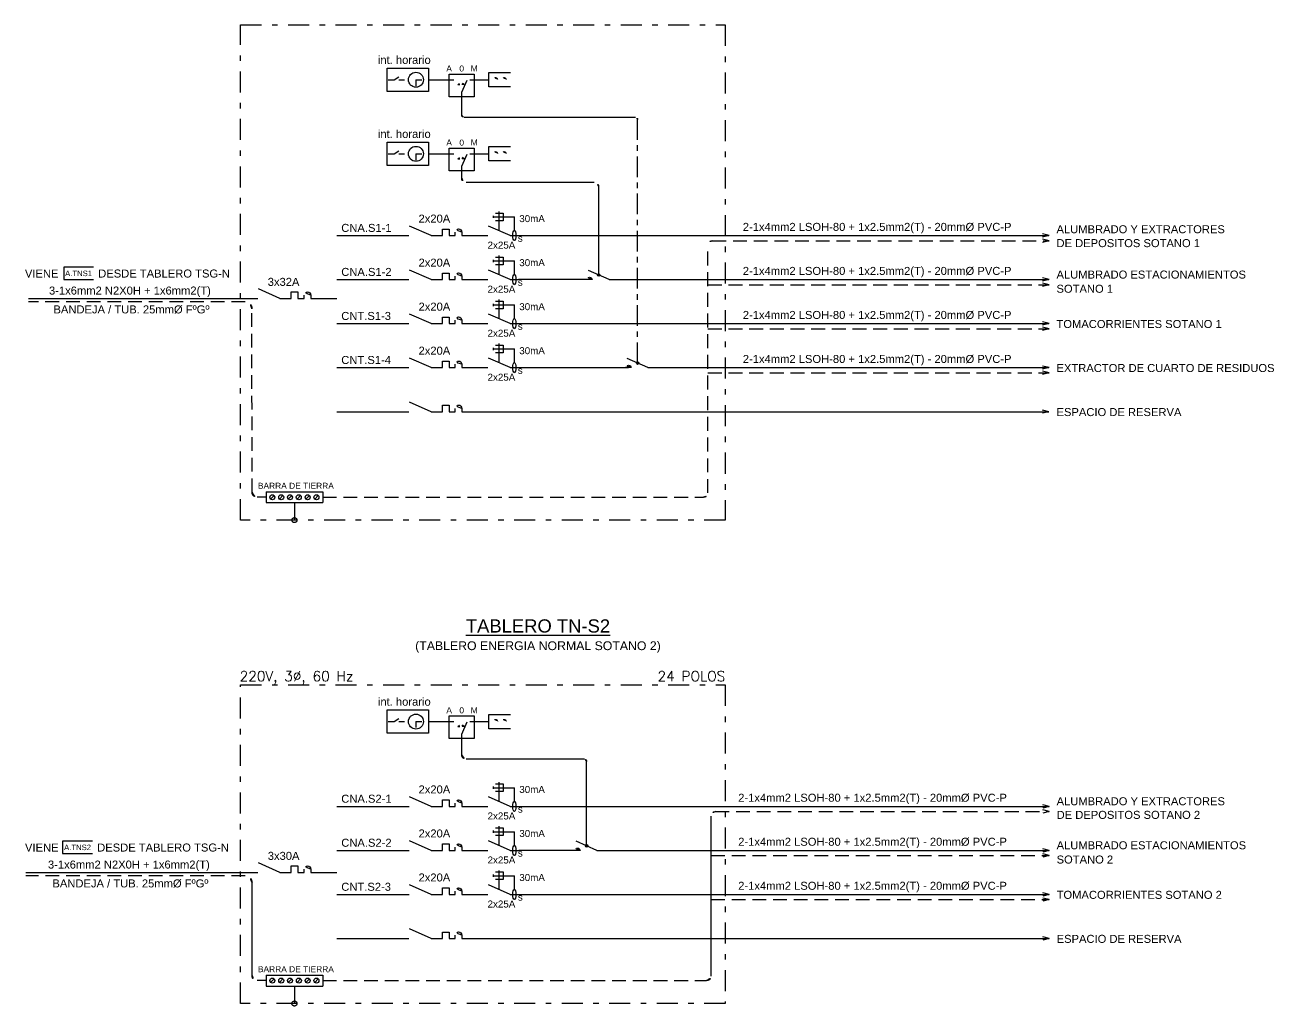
# Model space of a CAD drawing. Header units: millimetres. Extents: x 3435921466 to 3435921548, y 3277630854 to 3277630972.
# Drawn here: x 3435921466 to 3435921488.66, y 3277630936.06 to 3277630953.85 of the extents above; entities that cross this region are included whole.
import ezdxf
from ezdxf.enums import TextEntityAlignment as Align

# ---------------------------------------------------------------- set-up
doc = ezdxf.new("R2010")
doc.units = ezdxf.units.MM
for name, pattern in [('CENTER', [2, 1.25, -0.25, 0.25, -0.25]), ('DASHDOT', [25.399999999999995, 12.7, -6.349999999999998, 0, -6.349999999999998]), ('HIDDEN', [0.375, 0.25, -0.125]), ('JIS_09_08', [10.750000000000004, 8, -0.55, 0.55, -0.55, 0.55, -0.55])]:
    doc.linetypes.add(name, pattern=pattern)
for name, color, linetype in [('0-Diagrama', 7, 'Continuous'), ('0-Simbolo', 3, 'Continuous'), ('0-T', 7, 'Continuous'), ('0-TEXTOS', 7, 'Continuous'), ('IE-Diagrama', 7, 'Continuous'), ('IE-TIERRA', 3, 'JIS_09_08'), ('IE-UNIFILAR', 3, 'Continuous'), ('TEXT', 140, 'Continuous'), ('TRAZOS', 7, 'Continuous'), ('X-TIT', 6, 'Continuous')]:
    doc.layers.add(name, color=color, linetype=linetype)
doc.styles.add('GMI', font='romans.shx', dxfattribs={"width": 0.75})
doc.styles.add('TEXT-0.10', font='arial.ttf', dxfattribs={"height": 0.1})
doc.styles.add('TEXT-0.20', font='arial.ttf', dxfattribs={"height": 0.18})

# ---------------------------------------------------------------- blocks, each defined once
blk = doc.blocks.new('CM2')
for p, q in [((-2.274e-13, 1.137e-13), (-0.4307657668673528, 0.1898913770154422)), ((-4.547e-13, 0), (0.2270930632710133, -2.274e-13)), ((0.2270930632710133, 0.1291211639078256), (0.3598345356494974, 0.1291211639078256)), ((0.2270930632710133, 0.1291211639078256), (0.3598345356494974, 0.1291211639078256)), ((0.2270930632710133, -2.274e-13), (0.2270930632710133, 0.1291211639078256)), ((0.2270930632710133, -2.274e-13), (0.2270930632710133, 0.1291211639078256)), ((0.3598345356494974, 0.1291211639078256), (0.3598345356494974, -2.274e-13)), ((0.3598345356494974, 0.1291211639078256), (0.3598345356494974, -2.274e-13)), ((0.4828547212591733, -2.274e-13), (0.4828547212591733, 0.0660657401330127)), ((0.4828547212591733, -2.274e-13), (0.4828547212591733, 0.0660657401330127)), ((0.615596193637657, 0.0660657401330127), (0.615596193637657, -2.274e-13)), ((0.615596193637657, 0.0660657401330127), (0.615596193637657, -2.274e-13)), ((0.3598345356494974, -2.274e-13), (0.4828547212591733, -2.274e-13)), ((0.3598345356494974, -2.274e-13), (0.4828547212591733, -2.274e-13)), ((0.615596193637657, -2.274e-13), (1.136341258771949, -1.137e-13))]:
    blk.add_line(p, q)
at = {"lineweight": 0, "const_width": 0.0174973814196466}
for points in [[(-0.3753213427645505, 0.0669659736488484), (-0.5092532900621336, -0.0669659736487347)], [(-0.3753213427645505, -0.0669659736487347), (-0.5092532900621336, 0.0669659736488484)]]:
    blk.add_lwpolyline(points, dxfattribs=at)
blk.add_arc((0.549225457448415, 0.0660657401330127), 0.0663707361891965, 0, 180)
blk.add_arc((0.549225457448415, 0.0660657401330127), 0.0663707361891965, 0, 180)
blk = doc.blocks.new('DIFERE')
blk.add_line((0.1113236280722276, 0.3511690257301439), (0.1113236280722276, 0.3961732896320882))
at = {"linetype": 'HIDDEN', "ltscale": 0.5}
for p, q in [((0.1113236280722276, 0.3736711576811444), (0.5282476559183352, 0.3736711576810876)), ((0.5282476559183352, 0.1015733049598566), (0.5282476559183352, 0.3736711576811444))]:
    blk.add_line(p, q, dxfattribs=at)
at = {"color": 0, "linetype": 'HIDDEN', "ltscale": 0.5}
blk.add_line((0.2269044329794951, 0.0949456885076074), (0.2269044329794951, 0.4818600193866587), dxfattribs=at)
at = {"color": 0}
for p, q in [((0.4422873164129443, -5.68e-14), (0.0115215495460461, 0.1898913770152717)), ((0.4422783667801016, 0), (0.6142169450565689, 0))]:
    blk.add_line(p, q, dxfattribs=at)
blk.add_lwpolyline([(0.1498954833466541, 0.4506711576811428), (0.3038954833466505, 0.4506711576811428), (0.3038954833466505, 0.2966711576810894), (0.1498954833466541, 0.2966711576810894)], close=True)
at = {"lineweight": 0, "const_width": 0.0174973814196466}
for points in [[(0.0669659736488484, 0.0669659736487915), (-0.0669659736487347, -0.0669659736487915)], [(0.0669659736488484, -0.0669659736487915), (-0.0669659736487347, 0.0669659736487915)]]:
    blk.add_lwpolyline(points, dxfattribs=at)
blk.add_ellipse((0.5282476559183352, 0), major_axis=(0, 0.1015733049598481), ratio=0.3056508258986539)
blk = doc.blocks.new('Interruptor Horario')
for p, q in [((-0.0752783079163351, 0.1100000000000136), (-0.0752783079163351, 0.1669755969732023)), ((-0.0752783079163351, 0.1100000000000136), (-0.1322539048895095, 0.1100000000000136)), ((0.0845340939393964, 0.1099999999999852), (0.0301481780911388, 0.1100000000000136)), ((0.128583959115403, 0.1100000000000136), (0.0845340939393964, 0.0809555928211978)), ((0.1829698749636606, 0.1099999999999852), (0.128583959115403, 0.1100000000000136))]:
    blk.add_line(p, q)
blk.add_lwpolyline([(-0.1937703467777396, 0.2200000000000273), (0.1937703467777396, 0.2200000000000273), (0.1937703467777396, 0), (-0.1937703467777396, 0)], close=True)
blk.add_circle((-0.0752783079163351, 0.1100000000000136), 0.0697255969731685)
blk = doc.blocks.new('BOTONERA')
at = {"layer": '0-TEXTOS'}
h = blk.add_hatch(color=256, dxfattribs=at)
edge = h.paths.add_edge_path()
edge.add_ellipse((0.1757522152429374, 0.0020781985392659), major_axis=(0.0530330085891342, 0.0530330085891342), ratio=0.999999999999604, start_angle=314.9999999999886, end_angle=494.9999999999885)
edge.add_ellipse((0.1757522152429374, 0.0020781985392659), major_axis=(-0.05303300858907381, 0.05303300858907381), ratio=0.9999999999988513, start_angle=45.0000000000329, end_angle=225.0000000000329)
h = blk.add_hatch(color=256, dxfattribs=at)
edge = h.paths.add_edge_path()
edge.add_ellipse((0.4054677213371181, 0.0020781985392659), major_axis=(0.0530330085891342, 0.0530330085891342), ratio=0.999999999999604, start_angle=314.9999999999886, end_angle=494.9999999999885)
edge.add_ellipse((0.4054677213371181, 0.0020781985392659), major_axis=(-0.05303300858907381, 0.05303300858907381), ratio=0.9999999999988513, start_angle=45.0000000000329, end_angle=225.0000000000329)
at = {"layer": '0-Simbolo'}
blk.add_lwpolyline([(0, 0.191891938626668), (0.5852271583439688, 0.191891938626668), (0.5852271583439688, -0.191891938626668), (0, -0.191891938626668)], close=True, dxfattribs=at)
blk = doc.blocks.new('C.E.M')
h = blk.add_hatch(color=256)
edge = h.paths.add_edge_path()
edge.add_arc((-0.3661783642103842, -0.0086235976614546), 0.0531386163318059, 9.339547811903408, 170.6604521880719)
edge.add_line((-0.4186125716424272, 0), (-0.3137441567782844, 0))
for p, q in [((-0.3137441567782844, 0), (-0.4186125716424272, 0)), ((0, 0), (-0.3876891901803674, 0.1709022393137616))]:
    blk.add_line(p, q)
blk.add_arc((-0.3661783642103842, -0.0086235976614546), 0.0531386163318059, 9.339547811903408, 170.6604521880719)

msp = doc.modelspace()

# ---------------------------------------------------------------- hatches: boundary and pattern name
at = {"layer": 'IE-Diagrama'}
h = msp.add_hatch(color=256, dxfattribs=at)
edge = h.paths.add_edge_path()
edge.add_arc((3435921476.405945, 3277630949.318784), 0.02285312331375083, 0, 360)
h = msp.add_hatch(color=256, dxfattribs=at)
edge = h.paths.add_edge_path()
edge.add_arc((3435921477.111823, 3277630947.721616), 0.02285312331375083, 0, 360)
at = {"layer": 'IE-Diagrama', "linetype": 'DASHDOT', "ltscale": 0.5}
for points in [[(3435921470.931498, 3277630944.873019, 1), (3435921470.840723, 3277630944.873019, 1)], [(3435921470.931726, 3277630936.104287, 1), (3435921470.840951, 3277630936.104287, 1)]]:
    msp.add_hatch(color=3, dxfattribs=at).paths.add_polyline_path(points)
at = {"layer": 'IE-Diagrama'}
h = msp.add_hatch(color=256, dxfattribs=at)
edge = h.paths.add_edge_path()
edge.add_arc((3435921476.187141, 3277630938.96409), 0.02285312331375083, 0, 360)

# ---------------------------------------------------------------- linework, layer by layer
at = {"layer": '0-Simbolo'}
for points in [[(3435921474.0669, 3277630952.860643), (3435921474.411973, 3277630952.860643)], [(3435921474.066901, 3277630951.517268), (3435921474.411973, 3277630951.517268)], [(3435921474.067132, 3277630941.218845), (3435921474.412204, 3277630941.218845)]]:
    msp.add_lwpolyline(points, dxfattribs=at)
at = {"layer": '0-TEXTOS'}
for points in [[(3435921467.244348, 3277630949.459399), (3435921466.701816, 3277630949.459399), (3435921466.701816, 3277630949.236318), (3435921467.244348, 3277630949.236318)], [(3435921467.221879, 3277630939.047216), (3435921466.680262, 3277630939.047216), (3435921466.680262, 3277630938.824135), (3435921467.221879, 3277630938.824135)]]:
    msp.add_lwpolyline(points, close=True, dxfattribs=at)
at = {"layer": 'IE-Diagrama'}
for p, q in [((3435921471.655032, 3277630950.034657), (3435921472.964557, 3277630950.034657)), ((3435921474.954217, 3277630950.034657), (3435921484.574193, 3277630950.034727)), ((3435921484.575205, 3277630950.034727), (3435921484.458429, 3277630950.005115)), ((3435921484.575371, 3277630950.034727), (3435921484.458595, 3277630950.064339)), ((3435921471.655026, 3277630949.236067), (3435921472.964551, 3277630949.236067)), ((3435921476.593586, 3277630949.236067), (3435921484.574187, 3277630949.236138)), ((3435921484.575199, 3277630949.236138), (3435921484.458423, 3277630949.206526)), ((3435921484.575365, 3277630949.236138), (3435921484.458589, 3277630949.26575)), ((3435921466.064624, 3277630948.894222), (3435921470.222173, 3277630948.894222)), ((3435921471.655026, 3277630948.437469), (3435921472.964551, 3277630948.437469)), ((3435921474.954211, 3277630948.437469), (3435921484.574187, 3277630948.437539)), ((3435921484.575199, 3277630948.437539), (3435921484.458423, 3277630948.407927)), ((3435921484.575365, 3277630948.437539), (3435921484.458589, 3277630948.467151)), ((3435921484.575371, 3277630947.638952), (3435921484.458595, 3277630947.668564)), ((3435921471.655032, 3277630947.638882), (3435921472.964557, 3277630947.638882)), ((3435921474.954216, 3277630947.638882), (3435921476.945004, 3277630947.638897)), ((3435921477.299466, 3277630947.638899), (3435921484.574193, 3277630947.638952)), ((3435921484.575205, 3277630947.638952), (3435921484.458429, 3277630947.60934)), ((3435921471.654517, 3277630946.839828), (3435921472.964042, 3277630946.839828)), ((3435921474.396647, 3277630946.839828), (3435921484.574357, 3277630946.839898)), ((3435921484.574856, 3277630946.839898), (3435921484.45808, 3277630946.86951)), ((3435921484.574856, 3277630946.839898), (3435921484.45808, 3277630946.810286)), ((3435921471.655334, 3277630939.679977), (3435921472.964859, 3277630939.679977)), ((3435921474.954519, 3277630939.679977), (3435921484.576305, 3277630939.680013)), ((3435921484.577318, 3277630939.680013), (3435921484.460541, 3277630939.650401)), ((3435921484.577484, 3277630939.680013), (3435921484.460707, 3277630939.709625)), ((3435921471.655331, 3277630938.881373), (3435921472.964857, 3277630938.881373)), ((3435921476.374782, 3277630938.881373), (3435921484.576302, 3277630938.88141)), ((3435921484.577314, 3277630938.88141), (3435921484.460538, 3277630938.851797)), ((3435921484.57748, 3277630938.88141), (3435921484.460704, 3277630938.911022)), ((3435921466.015381, 3277630938.48204), (3435921470.222769, 3277630938.48204)), ((3435921471.655331, 3277630938.082775), (3435921472.964857, 3277630938.082775)), ((3435921474.954516, 3277630938.082775), (3435921484.576302, 3277630938.08281)), ((3435921484.577314, 3277630938.08281), (3435921484.460538, 3277630938.053198)), ((3435921484.57748, 3277630938.08281), (3435921484.460704, 3277630938.112423)), ((3435921471.654819, 3277630937.284068), (3435921472.964344, 3277630937.284068)), ((3435921474.396949, 3277630937.284068), (3435921484.576469, 3277630937.284104)), ((3435921484.576968, 3277630937.284104), (3435921484.460191, 3277630937.313716)), ((3435921484.576968, 3277630937.284104), (3435921484.460191, 3277630937.254492))]:
    msp.add_line(p, q, dxfattribs=at)
at = {"layer": 'IE-Diagrama', "color": 13}
for p, q in [((3435921470.371048, 3277630945.385559), (3435921470.371048, 3277630945.190514)), ((3435921470.371048, 3277630945.385559), (3435921471.401172, 3277630945.385559)), ((3435921471.401172, 3277630945.385559), (3435921471.401172, 3277630945.190514)), ((3435921470.371048, 3277630945.190514), (3435921471.401172, 3277630945.190514)), ((3435921470.517883, 3277630945.32013), (3435921470.453695, 3277630945.255943)), ((3435921470.678011, 3277630945.32013), (3435921470.613823, 3277630945.255943)), ((3435921470.83814, 3277630945.32013), (3435921470.773952, 3277630945.255943)), ((3435921470.998269, 3277630945.32013), (3435921470.934081, 3277630945.255943)), ((3435921471.158397, 3277630945.32013), (3435921471.094209, 3277630945.255943)), ((3435921471.318525, 3277630945.32013), (3435921471.254338, 3277630945.255943)), ((3435921470.371276, 3277630936.616828), (3435921470.371276, 3277630936.421782)), ((3435921470.371276, 3277630936.616828), (3435921471.4014, 3277630936.616828)), ((3435921470.518111, 3277630936.551399), (3435921470.453924, 3277630936.487211)), ((3435921470.678239, 3277630936.551399), (3435921470.614052, 3277630936.487211)), ((3435921470.838368, 3277630936.551399), (3435921470.77418, 3277630936.487211)), ((3435921470.998497, 3277630936.551399), (3435921470.934309, 3277630936.487211)), ((3435921471.158625, 3277630936.551399), (3435921471.094437, 3277630936.487211)), ((3435921471.318754, 3277630936.551399), (3435921471.254566, 3277630936.487211)), ((3435921471.4014, 3277630936.616828), (3435921471.4014, 3277630936.421782)), ((3435921470.371276, 3277630936.421782), (3435921471.4014, 3277630936.421782))]:
    msp.add_line(p, q, dxfattribs=at)
at = {"layer": 'IE-Diagrama', "color": 1, "linetype": 'Continuous', "const_width": 0.03416470586334475}
for points in [[(3435921471.655032, 3277630950.034657), (3435921471.655032, 3277630946.839828)], [(3435921471.655242, 3277630939.679977), (3435921471.655406, 3277630937.284104)]]:
    msp.add_lwpolyline(points, dxfattribs=at)
at = {"layer": 'IE-Diagrama'}
for points in [[(3435921476.289882, 3277630949.236067), (3435921474.954211, 3277630949.236067)], [(3435921476.071078, 3277630938.881373), (3435921474.954516, 3277630938.881373)]]:
    msp.add_lwpolyline(points, dxfattribs=at)
for centre in [(3435921476.405945, 3277630949.318784), (3435921477.111823, 3277630947.721616), (3435921476.187141, 3277630938.96409)]:
    msp.add_circle(centre, 0.02285312331375083, dxfattribs=at)
at = {"layer": 'IE-Diagrama', "color": 13}
for centre in [(3435921470.485789, 3277630945.288036), (3435921470.645917, 3277630945.288036), (3435921470.806046, 3277630945.288036), (3435921470.966175, 3277630945.288036), (3435921471.126303, 3277630945.288036), (3435921471.286431, 3277630945.288036), (3435921470.486018, 3277630936.519305), (3435921470.646146, 3277630936.519305), (3435921470.806274, 3277630936.519305), (3435921470.966403, 3277630936.519305), (3435921471.126531, 3277630936.519305), (3435921471.28666, 3277630936.519305)]:
    msp.add_circle(centre, 0.04538754609394618, dxfattribs=at)
at = {"layer": 'IE-Diagrama', "color": 3, "linetype": 'DASHDOT', "ltscale": 0.5}
for centre in [(3435921470.88611, 3277630944.873019), (3435921470.886339, 3277630936.104287)]:
    msp.add_circle(centre, 0.04538754609396925, dxfattribs=at)
at = {"layer": 'IE-TIERRA', "color": 13, "linetype": 'HIDDEN'}
for p, q in [((3435921478.467577, 3277630949.940342), (3435921484.576302, 3277630949.940342)), ((3435921484.576302, 3277630949.940342), (3435921484.459526, 3277630949.969955)), ((3435921484.576302, 3277630949.940342), (3435921484.459526, 3277630949.91073)), ((3435921478.386911, 3277630945.368703), (3435921478.386911, 3277630949.859676)), ((3435921484.576296, 3277630949.141754), (3435921484.459519, 3277630949.171366)), ((3435921484.576296, 3277630949.141754), (3435921484.459519, 3277630949.112141)), ((3435921469.992598, 3277630948.831453), (3435921466.064624, 3277630948.831453)), ((3435921470.117201, 3277630945.378787), (3435921470.116295, 3277630948.707896)), ((3435921484.576296, 3277630948.343154), (3435921484.459519, 3277630948.372767)), ((3435921484.576296, 3277630948.343154), (3435921484.459519, 3277630948.313542)), ((3435921484.576302, 3277630947.544568), (3435921484.459525, 3277630947.57418)), ((3435921484.576302, 3277630947.544568), (3435921484.459525, 3277630947.514956)), ((3435921470.371034, 3277630945.288036), (3435921470.207951, 3277630945.288036)), ((3435921470.88611, 3277630945.190514), (3435921470.88611, 3277630944.873019)), ((3435921471.401172, 3277630945.288036), (3435921478.306244, 3277630945.288036)), ((3435921484.578413, 3277630939.585629), (3435921484.461637, 3277630939.615241)), ((3435921484.578413, 3277630939.585629), (3435921484.461637, 3277630939.556016)), ((3435921484.578411, 3277630938.787025), (3435921484.461634, 3277630938.816637)), ((3435921484.578411, 3277630938.787025), (3435921484.461634, 3277630938.757413)), ((3435921484.578411, 3277630937.988426), (3435921484.461634, 3277630938.018038)), ((3435921484.578411, 3277630937.988426), (3435921484.461634, 3277630937.958814)), ((3435921470.886339, 3277630936.421782), (3435921470.886339, 3277630936.104287))]:
    msp.add_line(p, q, dxfattribs=at)
for points in [[(3435921478.386905, 3277630949.141754), (3435921484.576296, 3277630949.141754)], [(3435921478.386905, 3277630948.343154), (3435921484.576296, 3277630948.343154)], [(3435921478.38691, 3277630947.544568), (3435921484.576302, 3277630947.544568)], [(3435921478.444261, 3277630938.787025), (3435921484.578411, 3277630938.787025)], [(3435921478.444261, 3277630937.988426), (3435921484.578411, 3277630937.988426)]]:
    msp.add_lwpolyline(points, dxfattribs=at)
for points in [[(3435921471.4014, 3277630936.519305), (3435921478.363595, 3277630936.519305, 0.4142135623731185), (3435921478.444261, 3277630936.599972), (3435921478.444264, 3277630939.504962, -0.4142135623730827), (3435921478.524931, 3277630939.585629), (3435921484.578413, 3277630939.585629)], [(3435921470.371262, 3277630936.519305), (3435921470.208179, 3277630936.519305, -0.4142135623728457), (3435921470.117429, 3277630936.610055), (3435921470.11689, 3277630938.295713, 0.4135026945240348), (3435921469.993194, 3277630938.419271), (3435921466.015381, 3277630938.419271)]]:
    msp.add_lwpolyline(points, format="xyb", dxfattribs=at)
for centre, radius, start, end in [((3435921478.467577, 3277630949.859676), 0.08066654205322266, 90, 180), ((3435921469.992518, 3277630948.707676), 0.1237771087334764, 0.1019752067183398, 89.96291821552403), ((3435921470.207951, 3277630945.378786), 0.09074974060058594, 179.9996989455515, 270), ((3435921478.306244, 3277630945.368703), 0.08066654205322266, 270, 0)]:
    msp.add_arc(centre, radius, start, end, dxfattribs=at)
at = {"layer": 'IE-UNIFILAR', "color": 140, "linetype": 'CENTER', "ltscale": 0.3}
for p, q in [((3435921473.921165, 3277630952.218838), (3435921473.921165, 3277630952.63477)), ((3435921477.071496, 3277630952.178504), (3435921473.961498, 3277630952.178504)), ((3435921477.11183, 3277630947.721613), (3435921477.11183, 3277630952.138171))]:
    msp.add_line(p, q, dxfattribs=at)
for points in [[(3435921476.405951, 3277630949.318781), (3435921476.405951, 3277630950.915795, 0.4142135623731429), (3435921476.325284, 3277630950.996461), (3435921474.001832, 3277630950.996461, -0.414213562373145), (3435921473.921165, 3277630951.077128), (3435921473.921165, 3277630951.291394)], [(3435921476.187141, 3277630938.96409), (3435921476.187144, 3277630940.496336, 0.4142135623731659), (3435921476.146811, 3277630940.53667), (3435921474.002063, 3277630940.536705, -0.4142135623733115), (3435921473.921397, 3277630940.617373), (3435921473.921397, 3277630940.992971)]]:
    msp.add_lwpolyline(points, format="xyb", dxfattribs=at)
for centre, radius, start, end in [((3435921473.961498, 3277630952.218837), 0.04033279418945312, 179.9993226248212, 270), ((3435921477.071496, 3277630952.138171), 0.04033374786376953, 0, 90)]:
    msp.add_arc(centre, radius, start, end, dxfattribs=at)
at = {"layer": 'TEXT', "color": 3}
for p, q in [((3435921473.31941, 3277630952.860643), (3435921473.775429, 3277630952.860643)), ((3435921473.921165, 3277630952.63477), (3435921474.018141, 3277630952.854759)), ((3435921473.849443, 3277630952.772027), (3435921473.877995, 3277630952.793416)), ((3435921473.849443, 3277630952.772027), (3435921473.885134, 3277630952.772027)), ((3435921473.966233, 3277630952.772027), (3435921473.930543, 3277630952.772027)), ((3435921473.966233, 3277630952.772027), (3435921473.937681, 3277630952.793416)), ((3435921473.31941, 3277630951.517268), (3435921473.77543, 3277630951.517268)), ((3435921473.921165, 3277630951.291394), (3435921474.018141, 3277630951.511384)), ((3435921473.849444, 3277630951.428652), (3435921473.877996, 3277630951.450039)), ((3435921473.849444, 3277630951.428652), (3435921473.885134, 3277630951.428652)), ((3435921473.966234, 3277630951.428652), (3435921473.930543, 3277630951.428652)), ((3435921473.966234, 3277630951.428652), (3435921473.937682, 3277630951.450039)), ((3435921473.319642, 3277630941.218845), (3435921473.775661, 3277630941.218845)), ((3435921473.849676, 3277630941.130229), (3435921473.878227, 3277630941.151617)), ((3435921473.849676, 3277630941.130229), (3435921473.885366, 3277630941.130229)), ((3435921473.921397, 3277630940.992971), (3435921474.018373, 3277630941.212961)), ((3435921473.966465, 3277630941.130229), (3435921473.930775, 3277630941.130229)), ((3435921473.966465, 3277630941.130229), (3435921473.937913, 3277630941.151617))]:
    msp.add_line(p, q, dxfattribs=at)
for points in [[(3435921473.692361, 3277630952.961782), (3435921474.145975, 3277630952.961782), (3435921474.145975, 3277630952.5534), (3435921473.692361, 3277630952.5534)], [(3435921473.692362, 3277630951.618407), (3435921474.145975, 3277630951.618407), (3435921474.145975, 3277630951.210023), (3435921473.692362, 3277630951.210023)], [(3435921473.692593, 3277630941.319983), (3435921474.146206, 3277630941.319983), (3435921474.146206, 3277630940.911601), (3435921473.692593, 3277630940.911601)]]:
    msp.add_lwpolyline(points, close=True, dxfattribs=at)
for points, const_width in [([(3435921473.775429, 3277630952.873411, 1), (3435921473.775429, 3277630952.847876, 1)], 0.02553468176950645), ([(3435921473.775661, 3277630941.231612, 1), (3435921473.775661, 3277630941.206078, 1)], 0.02553468811092167)]:
    msp.add_lwpolyline(points, format="xyb", dxfattribs=dict(at, const_width=const_width))
at = {"layer": 'TEXT', "color": 3, "const_width": 0.02553468811092167}
for points in [[(3435921473.77543, 3277630951.530035, 1), (3435921473.77543, 3277630951.5045, 1)], [(3435921473.921165, 3277630951.530035, -1), (3435921473.921165, 3277630951.5045, -1)], [(3435921474.066901, 3277630951.530035, -1), (3435921474.066901, 3277630951.5045, -1)]]:
    msp.add_lwpolyline(points, format="xyb", close=True, dxfattribs=at)
at = {"layer": 'TEXT', "color": 3}
for centre, radius, start, end in [((3435921473.907838, 3277630952.668964), 0.1184567240400367, 60.46442030754237, 119.5355796924576), ((3435921473.907839, 3277630951.325589), 0.1184567534581935, 60.46443377568785, 119.5355662243121), ((3435921473.90807, 3277630941.027166), 0.1184567534581935, 60.46443377568785, 119.5355662243121)]:
    msp.add_arc(centre, radius, start, end, dxfattribs=at)
at = {"layer": 'TRAZOS', "color": 3, "linetype": 'DASHDOT', "ltscale": 0.03}
for p, q in [((3435921469.910038, 3277630944.873019), (3435921469.909833, 3277630953.854541)), ((3435921469.909871, 3277630953.854541), (3435921478.702412, 3277630953.854541)), ((3435921478.702381, 3277630953.854541), (3435921478.702579, 3277630944.873019)), ((3435921478.702579, 3277630944.873019), (3435921469.910038, 3277630944.873019))]:
    msp.add_line(p, q, dxfattribs=at)
msp.add_lwpolyline([(3435921469.910101, 3277630941.882134), (3435921478.702582, 3277630941.882134), (3435921478.702746, 3277630936.104287), (3435921469.910266, 3277630936.104287)], close=True, dxfattribs=at)

# ---------------------------------------------------------------- block references
at = {"rotation": 180}
for p, xscale, yscale, zscale in [((3435921474.808508, 3277630952.860643), 0.6775756313503797, 0.6775998313443562, 0.6775998313443562), ((3435921474.808509, 3277630951.517268), 0.6775757996230238, 0.6775999996230102, 0.6775999996230102), ((3435921474.80874, 3277630941.218845), 0.6775757996230238, 0.6775999996230102, 0.6775999996230102)]:
    msp.add_blockref('BOTONERA', p, dxfattribs=dict(at, xscale=xscale, yscale=yscale, zscale=zscale))
at = {"layer": '0-Diagrama', "xscale": 0.9680000004227576, "yscale": 0.9680000004227576, "zscale": 0.9680000004227576}
for p in [(3435921476.593586, 3277630949.236067), (3435921477.299465, 3277630947.6389), (3435921476.374782, 3277630938.881373)]:
    msp.add_blockref('C.E.M', p, dxfattribs=at)
at = {"layer": '0-Simbolo', "rotation": 180}
for p, xscale, yscale, zscale in [((3435921472.944049, 3277630953.073729), 1.937112717849655, 1.937138341370927, 1.937138341370927), ((3435921472.94405, 3277630951.730353), 1.937113198922268, 1.937138822449902, 1.937138822449902), ((3435921472.944281, 3277630941.43193), 1.937113198922268, 1.937138822449902, 1.937138822449902)]:
    msp.add_blockref('Interruptor Horario', p, dxfattribs=dict(at, xscale=xscale, yscale=yscale, zscale=zscale))
at = {"layer": 'IE-Diagrama', "xscale": 0.9074999999992699, "yscale": 0.9074999999992699, "zscale": 0.9074999999992699}
for name, p in [('DIFERE', (3435921474.396815, 3277630950.034657)), ('CM2', (3435921473.365933, 3277630950.034657)), ('DIFERE', (3435921474.396809, 3277630949.236067)), ('CM2', (3435921473.365927, 3277630949.236067)), ('CM2', (3435921470.623549, 3277630948.894223)), ('DIFERE', (3435921474.396809, 3277630948.437469)), ('CM2', (3435921473.365927, 3277630948.437469)), ('DIFERE', (3435921474.396814, 3277630947.638882)), ('CM2', (3435921473.365932, 3277630947.638882)), ('CM2', (3435921473.365417, 3277630946.839828)), ('DIFERE', (3435921474.397117, 3277630939.679977)), ('CM2', (3435921473.366235, 3277630939.679977)), ('DIFERE', (3435921474.397114, 3277630938.881373)), ('CM2', (3435921473.366232, 3277630938.881373)), ('CM2', (3435921470.624145, 3277630938.48204)), ('DIFERE', (3435921474.397114, 3277630938.082775)), ('CM2', (3435921473.366232, 3277630938.082775)), ('CM2', (3435921473.365719, 3277630937.284068))]:
    msp.add_blockref(name, p, dxfattribs=at)

# ---------------------------------------------------------------- texts
at = {"layer": '0-Diagrama', "color": 0, "style": 'TEXT-0.10'}
for s, height, p in [('int. horario', 0.1451999638595049, (3435921472.400827, 3277630953.14883)), ('A', 0.1088999728946287, (3435921473.641873, 3277630953.011788)), ('0', 0.1088999728946287, (3435921473.878759, 3277630953.010371)), ('M', 0.1088999728946287, (3435921474.083498, 3277630953.011788)), ('int. horario', 0.1451434598732475, (3435921472.400827, 3277630951.805455)), ('A', 0.1088999999394124, (3435921473.641874, 3277630951.668412)), ('0', 0.1088999999394124, (3435921473.878759, 3277630951.666995)), ('M', 0.1088999999394124, (3435921474.083499, 3277630951.668412)), ('int. horario', 0.1451434598732475, (3435921472.401059, 3277630941.507032)), ('A', 0.1088999999394124, (3435921473.642105, 3277630941.369989)), ('0', 0.1088999999394124, (3435921473.878991, 3277630941.368572)), ('M', 0.1088999999394124, (3435921474.083731, 3277630941.369989))]:
    msp.add_text(s, height=height, dxfattribs=at).set_placement(p)
at = {"layer": '0-T', "style": 'TEXT-0.10'}
for s, p in [('VIENE ', (3435921465.997516, 3277630949.273344)), ('DESDE TABLERO TSG-N', (3435921467.326751, 3277630949.273345)), ('VIENE ', (3435921465.998629, 3277630938.861162)), ('DESDE TABLERO TSG-N', (3435921467.30776, 3277630938.861162))]:
    msp.add_text(s, height=0.1452016815646451, dxfattribs=at).set_placement(p)
at = {"layer": '0-TEXTOS', "char_height": 0.1, "width": 0.494136068217262, "attachment_point": 5, "style": 'TEXT-0.10'}
for s, insert in [('A.TNS1', (3435921466.970996, 3277630949.347858)), ('A.TNS2', (3435921466.952006, 3277630938.935676))]:
    msp.add_mtext(s, dxfattribs=dict(at, insert=insert))
at = {"layer": 'IE-Diagrama', "lineweight": 0, "style": 'TEXT-0.10'}
for s, height, p in [('2x20A', 0.1452016815646451, (3435921473.137829, 3277630950.269719)), ('CNA.S1-1', 0.1452016815646451, (3435921471.735854, 3277630950.101184)), ('2-1x4mm2 LSOH-80 + 1x2.5mm2(T) - 20mm%%C PVC-P', 0.1451999999192165, (3435921479.020374, 3277630950.119481)), ('ALUMBRADO Y EXTRACTORES ', 0.1452016815646451, (3435921484.71092, 3277630950.076509)), ('DE DEPOSITOS SOTANO 1', 0.1452016815646451, (3435921484.71092, 3277630949.824899)), ('2x20A', 0.1452016815646451, (3435921473.137823, 3277630949.47113)), ('2-1x4mm2 LSOH-80 + 1x2.5mm2(T) - 20mm%%C PVC-P', 0.1451999999192165, (3435921479.020368, 3277630949.320892)), ('3x32A', 0.1452016815646451, (3435921470.402015, 3277630949.122396)), ('CNA.S1-2', 0.1452016815646451, (3435921471.735847, 3277630949.302595)), ('ALUMBRADO ESTACIONAMIENTOS ', 0.1452016815646451, (3435921484.710914, 3277630949.254404)), ('SOTANO 1', 0.1452016815646451, (3435921484.710914, 3277630948.997503)), ('2x20A', 0.1452016815646451, (3435921473.137823, 3277630948.672531)), ('CNT.S1-3', 0.1452016815646451, (3435921471.735847, 3277630948.503996)), ('2-1x4mm2 LSOH-80 + 1x2.5mm2(T) - 20mm%%C PVC-P', 0.1451999999192165, (3435921479.020368, 3277630948.522294)), ('TOMACORRIENTES SOTANO 1', 0.1452016815646451, (3435921484.710914, 3277630948.357919)), ('2x20A', 0.1452016815646451, (3435921473.137829, 3277630947.873944)), ('2-1x4mm2 LSOH-80 + 1x2.5mm2(T) - 20mm%%C PVC-P', 0.1451999999192165, (3435921479.020373, 3277630947.723707)), ('CNT.S1-4', 0.1452016815646451, (3435921471.735853, 3277630947.70541)), ('EXTRACTOR DE CUARTO DE RESIDUOS', 0.1452016815646451, (3435921484.710919, 3277630947.559332)), ('ESPACIO DE RESERVA', 0.1452016815646451, (3435921484.711576, 3277630946.760279)), ('2x20A', 0.1452016815646451, (3435921473.138132, 3277630939.915039)), ('CNA.S2-1', 0.1452016815646451, (3435921471.736156, 3277630939.746504)), ('2-1x4mm2 LSOH-80 + 1x2.5mm2(T) - 20mm%%C PVC-P', 0.1451999999192165, (3435921478.936411, 3277630939.764767)), ('ALUMBRADO Y EXTRACTORES ', 0.1452016815646451, (3435921484.713032, 3277630939.700633)), ('DE DEPOSITOS SOTANO 2', 0.1452016815646451, (3435921484.713032, 3277630939.453885)), ('2x20A', 0.1452016815646451, (3435921473.138129, 3277630939.116436)), ('CNA.S2-2', 0.1452016815646451, (3435921471.736153, 3277630938.947901)), ('2-1x4mm2 LSOH-80 + 1x2.5mm2(T) - 20mm%%C PVC-P', 0.1451999999192165, (3435921478.936408, 3277630938.966164)), ('ALUMBRADO ESTACIONAMIENTOS', 0.1452016815646451, (3435921484.713029, 3277630938.90206)), ('3x30A', 0.1452016815646451, (3435921470.402611, 3277630938.710213)), ('SOTANO 2', 0.1452016815646451, (3435921484.713029, 3277630938.643661)), ('2x20A', 0.1452016815646451, (3435921473.138129, 3277630938.317837)), ('CNT.S2-3', 0.1452016815646451, (3435921471.736153, 3277630938.149302)), ('2-1x4mm2 LSOH-80 + 1x2.5mm2(T) - 20mm%%C PVC-P', 0.1451999999192165, (3435921478.936408, 3277630938.167564)), ('TOMACORRIENTES SOTANO 2 ', 0.1452016815646451, (3435921484.713029, 3277630938.003191)), ('ESPACIO DE RESERVA ', 0.1452016815646451, (3435921484.713688, 3277630937.204485))]:
    msp.add_text(s, height=height, dxfattribs=at).set_placement(p)
at = {"layer": 'IE-Diagrama', "style": 'TEXT-0.10'}
for s, height, p in [('30mA', 0.1270499999998979, (3435921474.965539, 3277630950.278443)), ('2x25A', 0.1270499999998979, (3435921474.389915, 3277630949.797554)), ('s', 0.1270499999998979, (3435921474.939154, 3277630949.922203)), ('30mA', 0.1270499999998979, (3435921474.965533, 3277630949.479854)), ('2x25A', 0.1270499999998979, (3435921474.389908, 3277630948.998965)), ('s', 0.1270499999998979, (3435921474.939148, 3277630949.123614)), ('30mA', 0.1270499999998979, (3435921474.965533, 3277630948.681255)), ('2x25A', 0.1270499999998979, (3435921474.389908, 3277630948.200366)), ('s', 0.1270499999998979, (3435921474.939148, 3277630948.325015)), ('30mA', 0.1270499999998979, (3435921474.965539, 3277630947.882668)), ('2x25A', 0.1270499999998979, (3435921474.389914, 3277630947.40178)), ('s', 0.1270499999998979, (3435921474.939154, 3277630947.526428)), ('BARRA DE TIERRA', 0.1088999999999124, (3435921470.223627, 3277630945.441484)), ('30mA', 0.1270499999998979, (3435921474.965842, 3277630939.923763)), ('2x25A', 0.1270499999998979, (3435921474.390217, 3277630939.442875)), ('s', 0.1270499999998979, (3435921474.939456, 3277630939.567523)), ('30mA', 0.1270499999998979, (3435921474.965839, 3277630939.125159)), ('s', 0.1270499999998979, (3435921474.939454, 3277630938.76892)), ('2x25A', 0.1270499999998979, (3435921474.390213, 3277630938.644271)), ('30mA', 0.1270499999998979, (3435921474.965839, 3277630938.32656)), ('2x25A', 0.1270499999998979, (3435921474.390213, 3277630937.845673)), ('s', 0.1270499999998979, (3435921474.939454, 3277630937.970321)), ('BARRA DE TIERRA', 0.1088999999999124, (3435921470.223855, 3277630936.672753))]:
    msp.add_text(s, height=height, dxfattribs=at).set_placement(p)
for p in [(3435921467.930237, 3277630948.964333), (3435921467.911247, 3277630938.552151)]:
    msp.add_text('3-1x6mm2 N2X0H + 1x6mm2(T) ', height=0.1452016815646451, dxfattribs=at).set_placement(p, align=Align.CENTER)
at = {"layer": 'IE-Diagrama', "attachment_point": 2}
for s, insert, char_height, width, style in [('BANDEJA / TUB. 25mmØ FºGº', (3435921467.930237, 3277630948.767701), 0.1452016815646451, 3.565984244060267, 'TEXT-0.10'), ('{\\fArial|b0|i0|c204|p34;\\L\\C0;TABLERO \\fArial|b0|i0|c0|p34;TN-S2\\P\\fArial|b0|i0|c204|p34;\\H0.6667x;\\l\\C10;(\\fArial|b0|i0|c0|p34;TABLERO ENERGIA NORMAL SOTANO 2)}', (3435921475.304665, 3277630943.072956), 0.2391529411762782, 10.87802866299539, 'TEXT-0.20'), ('BANDEJA / TUB. 25mmØ FºGº', (3435921467.911247, 3277630938.355519), 0.1452016815646451, 3.565984244060267, 'TEXT-0.10')]:
    msp.add_mtext(s, dxfattribs=dict(at, insert=insert, char_height=char_height, width=width, style=style))
at = {"layer": 'X-TIT', "color": 2, "style": 'GMI'}
msp.add_text('220V, 3Ø, 60 Hz', height=0.1815, dxfattribs=at).set_placement((3435921469.89312, 3277630941.951556))
msp.add_text('24 POLOS', height=0.1815, dxfattribs=at).set_placement((3435921478.702369, 3277630941.951556), align=Align.RIGHT)

doc.saveas('drawing.dxf')
